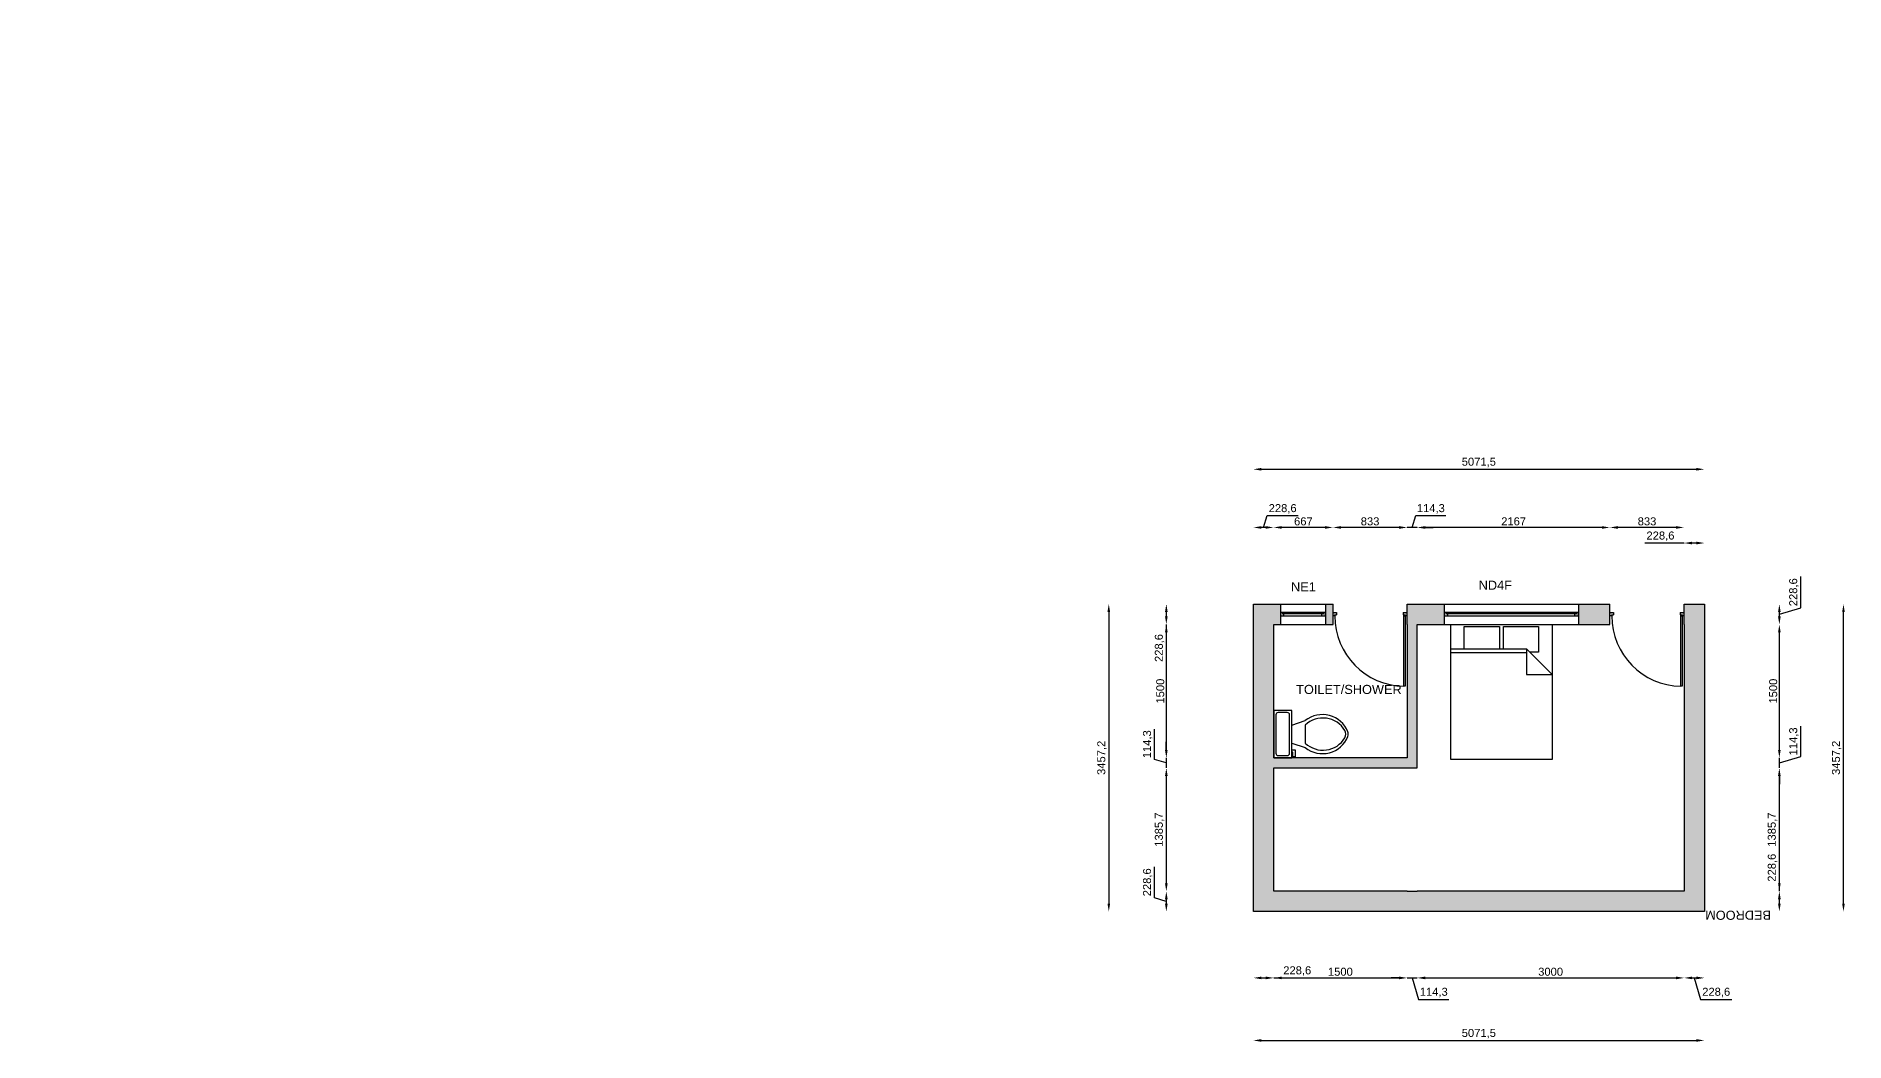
# Model space of a CAD drawing. Header units: millimetres. Extents: x 5556507 to 5811433, y 7824531 to 7923252.
# Drawn here: x 5629989 to 5650326, y 7824531 to 7835836 of the extents above; entities that cross this region are included whole.
import ezdxf

# ---------------------------------------------------------------- set-up
doc = ezdxf.new("R2010")
doc.units = ezdxf.units.MM
for name, color, linetype in [('blocks', 31, 'Continuous'), ('dimensions', 251, 'Continuous'), ('doors', 142, 'Continuous'), ('text', 8, 'Continuous'), ('wall', 7, 'Continuous'), ('wall hatch', 252, 'Continuous'), ('windows', 22, 'Continuous')]:
    doc.layers.add(name, color=color, linetype=linetype)
doc.styles.get("Standard").update_dxf_attribs({"font": 'arial.ttf'})
doc.dimstyles.new('ISO-25', dxfattribs={"dimscale": 31, "dimtxt": 2.5, "dimasz": 2.5, "dimexe": 1.25, "dimexo": 0.625, "dimtad": 1, "dimtxsty": 'Standard', "dimcen": 2.5, "dimse1": 1, "dimse2": 1, "dimadec": 0, "dimazin": 0, "dimtfac": 1, "dimtmove": 0, "dimatfit": 3, "dimfxl": 1, "dimarcsym": 0})

# ---------------------------------------------------------------- blocks, each defined once
blk = doc.blocks.new('D')
at = {"layer": 'doors'}
h = blk.add_hatch(color=256, dxfattribs=at)
h.dxf.hatch_style = 1
h.paths.add_polyline_path([(0, 19), (-20, 19), (-20, 7), (-40, 7), (-40, -19), (0, -19)])
h.paths.add_polyline_path([(-830, -19), (-790, -19), (-790, 7), (-810, 7), (-810, 19), (-830, 19)])
for p, q in [((-790, -19), (-790, 7)), ((-40, -19), (-40, 7))]:
    blk.add_line(p, q, dxfattribs=at)
blk.add_lwpolyline([(-810, 19), (-810, 809), (-798, 809), (-798, 19)], close=True, dxfattribs=at)
for points in [[(-790, -19), (-830, -19), (-830, 19), (-810, 19)], [(-790, 7), (-810, 7), (-810, 19)], [(-20, 19), (0, 19), (0, -19), (-40, -19)], [(-20, 19), (-20, 7), (-40, 7)]]:
    blk.add_lwpolyline(points, dxfattribs=at)
blk.add_arc((-810, 19), 790, 0, 89.1298, dxfattribs=at)
blk = doc.blocks.new('W4')
at = {"layer": 'windows'}
h = blk.add_hatch(color=256, dxfattribs=at)
h.dxf.hatch_style = 1
h.paths.add_polyline_path([(-20, 19), (0, 19), (0, -19), (-40, -19), (-40, 6.4), (-20, 6.4)])
h.paths.add_polyline_path([(-508, 19), (-488, 19), (-488, 6.4), (-468, 6.4), (-468, -19), (-508, -19)])
for p, q in [((-508, 114.3), (-508, -114.3)), ((-468, -19), (-468, 6.4)), ((-40, -19), (-40, 6.4)), ((0, 114.3), (0, -114.3))]:
    blk.add_line(p, q, dxfattribs=at)
for points in [[(0, 19), (-508, 19), (-508, -19), (0, -19)], [(-20, 19), (-488, 19), (-488, 6.4), (-20, 6.4)]]:
    blk.add_lwpolyline(points, close=True, dxfattribs=at)
blk = doc.blocks.new('W1')
at = {"layer": 'windows'}
h = blk.add_hatch(color=256, dxfattribs=at)
h.dxf.hatch_style = 1
h.paths.add_polyline_path([(-1471, -19), (-1471, 6.4), (-1491, 6.4), (-1491, 19), (-1511, 19), (-1511, -19)])
h.paths.add_polyline_path([(-20, 6.4), (-40, 6.4), (-40, -19), (0, -19), (0, 19), (-20, 19)])
for p, q in [((-1511, 114.3), (-1511, -114.3)), ((-1471, -19), (-1471, 6.4)), ((-755.5, 19), (-755.5, 6.4)), ((-40, -19), (-40, 6.4)), ((0, 114.3), (0, -114.3))]:
    blk.add_line(p, q, dxfattribs=at)
for points in [[(0, 19), (-1511, 19), (-1511, -19), (0, -19)], [(-20, 19), (-1491, 19), (-1491, 6.4), (-20, 6.4)]]:
    blk.add_lwpolyline(points, close=True, dxfattribs=at)
blk = doc.blocks.new('*D6')
at = {"layer": 'Defpoints', "color": 0, "transparency": 16777216}
for p in [(5643904, 7826223), (5643676, 7825995), (5643904, 7825249)]:
    blk.add_point(p, dxfattribs=at)
at = {"layer": 'dimensions', "color": 0, "lineweight": -2, "transparency": 16777216}
for p, q in [((5643766, 7825249), (5643814, 7825249)), ((5643904, 7825249), (5644344, 7825249))]:
    blk.add_line(p, q, dxfattribs=at)
at = {"layer": 'dimensions', "color": 0, "transparency": 16777216}
for points in [[(5643766, 7825264), (5643766, 7825234), (5643676, 7825249)], [(5643814, 7825264), (5643814, 7825234), (5643904, 7825249)]]:
    blk.add_solid(points, dxfattribs=at)
at = {"layer": 'dimensions', "color": 0, "transparency": 16777216, "insert": (5644169, 7825326), "char_height": 90, "attachment_point": 5}
blk.add_mtext('228,6', dxfattribs=at)
blk = doc.blocks.new('*D7')
at = {"layer": 'Defpoints', "color": 0, "transparency": 16777216}
for p in [(5645404, 7827723), (5643904, 7826223), (5645404, 7825249)]:
    blk.add_point(p, dxfattribs=at)
at = {"layer": 'dimensions', "color": 0, "lineweight": -2, "transparency": 16777216}
blk.add_line((5643994, 7825249), (5645314, 7825249), dxfattribs=at)
at = {"layer": 'dimensions', "color": 0, "transparency": 16777216}
for points in [[(5643994, 7825264), (5643994, 7825234), (5643904, 7825249)], [(5645314, 7825264), (5645314, 7825234), (5645404, 7825249)]]:
    blk.add_solid(points, dxfattribs=at)
at = {"layer": 'dimensions', "color": 0, "transparency": 16777216, "insert": (5644654, 7825318), "char_height": 90, "attachment_point": 5}
blk.add_mtext('1500', dxfattribs=at)
blk = doc.blocks.new('*D8')
at = {"layer": 'Defpoints', "color": 0, "transparency": 16777216}
for p in [(5645404, 7827723), (5645518, 7827609), (5645518, 7825249)]:
    blk.add_point(p, dxfattribs=at)
at = {"layer": 'dimensions', "color": 0, "lineweight": -2, "transparency": 16777216}
for p, q in [((5645314, 7825249), (5645224, 7825249)), ((5645404, 7825249), (5645518, 7825249)), ((5645404, 7825249), (5645518, 7825249)), ((5645461, 7825249), (5645534, 7825008)), ((5645608, 7825249), (5645698, 7825249)), ((5645534, 7825008), (5645874, 7825008))]:
    blk.add_line(p, q, dxfattribs=at)
at = {"layer": 'dimensions', "color": 0, "transparency": 16777216}
for points in [[(5645314, 7825264), (5645314, 7825234), (5645404, 7825249)], [(5645608, 7825264), (5645608, 7825234), (5645518, 7825249)]]:
    blk.add_solid(points, dxfattribs=at)
at = {"layer": 'dimensions', "color": 0, "transparency": 16777216, "insert": (5645704, 7825085), "char_height": 90, "attachment_point": 5}
blk.add_mtext('114,3', dxfattribs=at)
blk = doc.blocks.new('*D9')
at = {"layer": 'Defpoints', "color": 0, "transparency": 16777216}
for p in [(5645518, 7827609), (5648518, 7826223), (5648518, 7825249)]:
    blk.add_point(p, dxfattribs=at)
at = {"layer": 'dimensions', "color": 0, "lineweight": -2, "transparency": 16777216}
blk.add_line((5645608, 7825249), (5648428, 7825249), dxfattribs=at)
at = {"layer": 'dimensions', "color": 0, "transparency": 16777216}
for points in [[(5645608, 7825264), (5645608, 7825234), (5645518, 7825249)], [(5648428, 7825264), (5648428, 7825234), (5648518, 7825249)]]:
    blk.add_solid(points, dxfattribs=at)
at = {"layer": 'dimensions', "color": 0, "transparency": 16777216, "insert": (5647018, 7825318), "char_height": 90, "attachment_point": 5}
blk.add_mtext('3000', dxfattribs=at)
blk = doc.blocks.new('*D10')
at = {"layer": 'Defpoints', "color": 0, "transparency": 16777216}
for p in [(5648518, 7826223), (5648747, 7825995), (5648747, 7825249)]:
    blk.add_point(p, dxfattribs=at)
at = {"layer": 'dimensions', "color": 0, "lineweight": -2, "transparency": 16777216}
for p, q in [((5648608, 7825249), (5648657, 7825249)), ((5648633, 7825249), (5648705, 7825008)), ((5648705, 7825008), (5649055, 7825008))]:
    blk.add_line(p, q, dxfattribs=at)
at = {"layer": 'dimensions', "color": 0, "transparency": 16777216}
for points in [[(5648608, 7825264), (5648608, 7825234), (5648518, 7825249)], [(5648657, 7825264), (5648657, 7825234), (5648747, 7825249)]]:
    blk.add_solid(points, dxfattribs=at)
at = {"layer": 'dimensions', "color": 0, "transparency": 16777216, "insert": (5648880, 7825085), "char_height": 90, "attachment_point": 5}
blk.add_mtext('228,6', dxfattribs=at)
blk = doc.blocks.new('*D11')
at = {"layer": 'Defpoints', "color": 0, "transparency": 16777216}
for p in [(5648518, 7826223), (5649590, 7826223), (5648747, 7825995)]:
    blk.add_point(p, dxfattribs=at)
at = {"layer": 'dimensions', "color": 0, "lineweight": -2, "transparency": 16777216}
for p, q in [((5649590, 7826223), (5649590, 7826663)), ((5649590, 7826085), (5649590, 7826133))]:
    blk.add_line(p, q, dxfattribs=at)
at = {"layer": 'dimensions', "color": 0, "transparency": 16777216}
for points in [[(5649575, 7826133), (5649605, 7826133), (5649590, 7826223)], [(5649575, 7826085), (5649605, 7826085), (5649590, 7825995)]]:
    blk.add_solid(points, dxfattribs=at)
at = {"layer": 'dimensions', "color": 0, "transparency": 16777216, "insert": (5649513, 7826488), "char_height": 90, "attachment_point": 5, "rotation": 90}
blk.add_mtext('228,6', dxfattribs=at)
blk = doc.blocks.new('*D12')
at = {"layer": 'Defpoints', "color": 0, "transparency": 16777216}
for p in [(5645518, 7827609), (5649590, 7827609), (5648518, 7826223)]:
    blk.add_point(p, dxfattribs=at)
at = {"layer": 'dimensions', "color": 0, "lineweight": -2, "transparency": 16777216}
blk.add_line((5649590, 7826313), (5649590, 7827519), dxfattribs=at)
at = {"layer": 'dimensions', "color": 0, "transparency": 16777216}
for points in [[(5649575, 7827519), (5649605, 7827519), (5649590, 7827609)], [(5649575, 7826313), (5649605, 7826313), (5649590, 7826223)]]:
    blk.add_solid(points, dxfattribs=at)
at = {"layer": 'dimensions', "color": 0, "transparency": 16777216, "insert": (5649513, 7826916), "char_height": 90, "attachment_point": 5, "rotation": 90}
blk.add_mtext('1385,7', dxfattribs=at)
blk = doc.blocks.new('*D13')
at = {"layer": 'Defpoints', "color": 0, "transparency": 16777216}
for p in [(5645404, 7827723), (5645518, 7827609), (5649590, 7827723)]:
    blk.add_point(p, dxfattribs=at)
at = {"layer": 'dimensions', "color": 0, "lineweight": -2, "transparency": 16777216}
for p, q in [((5649831, 7827738), (5649831, 7828079)), ((5649590, 7827813), (5649590, 7827903)), ((5649590, 7827666), (5649831, 7827738)), ((5649590, 7827609), (5649590, 7827723)), ((5649590, 7827609), (5649590, 7827723)), ((5649590, 7827519), (5649590, 7827429))]:
    blk.add_line(p, q, dxfattribs=at)
at = {"layer": 'dimensions', "color": 0, "transparency": 16777216}
for points in [[(5649575, 7827813), (5649605, 7827813), (5649590, 7827723)], [(5649575, 7827519), (5649605, 7827519), (5649590, 7827609)]]:
    blk.add_solid(points, dxfattribs=at)
at = {"layer": 'dimensions', "color": 0, "transparency": 16777216, "insert": (5649754, 7827908), "char_height": 90, "attachment_point": 5, "rotation": 90}
blk.add_mtext('114,3', dxfattribs=at)
blk = doc.blocks.new('*D14')
at = {"layer": 'Defpoints', "color": 0, "transparency": 16777216}
for p in [(5647685, 7829223), (5649590, 7829223), (5645404, 7827723)]:
    blk.add_point(p, dxfattribs=at)
at = {"layer": 'dimensions', "color": 0, "lineweight": -2, "transparency": 16777216}
blk.add_line((5649590, 7827813), (5649590, 7829133), dxfattribs=at)
at = {"layer": 'dimensions', "color": 0, "transparency": 16777216}
for points in [[(5649575, 7829133), (5649605, 7829133), (5649590, 7829223)], [(5649575, 7827813), (5649605, 7827813), (5649590, 7827723)]]:
    blk.add_solid(points, dxfattribs=at)
at = {"layer": 'dimensions', "color": 0, "transparency": 16777216, "insert": (5649521, 7828473), "char_height": 90, "attachment_point": 5, "rotation": 90}
blk.add_mtext('1500', dxfattribs=at)
blk = doc.blocks.new('*D15')
at = {"layer": 'Defpoints', "color": 0, "transparency": 16777216}
for p in [(5647685, 7829452), (5649590, 7829452), (5647685, 7829223)]:
    blk.add_point(p, dxfattribs=at)
at = {"layer": 'dimensions', "color": 0, "lineweight": -2, "transparency": 16777216}
for p, q in [((5649831, 7829410), (5649831, 7829760)), ((5649590, 7829338), (5649831, 7829410)), ((5649590, 7829313), (5649590, 7829362))]:
    blk.add_line(p, q, dxfattribs=at)
at = {"layer": 'dimensions', "color": 0, "transparency": 16777216}
for points in [[(5649575, 7829362), (5649605, 7829362), (5649590, 7829452)], [(5649575, 7829313), (5649605, 7829313), (5649590, 7829223)]]:
    blk.add_solid(points, dxfattribs=at)
at = {"layer": 'dimensions', "color": 0, "transparency": 16777216, "insert": (5649754, 7829585), "char_height": 90, "attachment_point": 5, "rotation": 90}
blk.add_mtext('228,6', dxfattribs=at)
blk = doc.blocks.new('*D16')
at = {"layer": 'Defpoints', "color": 0, "transparency": 16777216}
for p in [(5648518, 7830138), (5648518, 7829277), (5648747, 7829277)]:
    blk.add_point(p, dxfattribs=at)
at = {"layer": 'dimensions', "color": 0, "lineweight": -2, "transparency": 16777216}
for p, q in [((5648518, 7830138), (5648078, 7830138)), ((5648657, 7830138), (5648608, 7830138))]:
    blk.add_line(p, q, dxfattribs=at)
at = {"layer": 'dimensions', "color": 0, "transparency": 16777216}
for points in [[(5648608, 7830153), (5648608, 7830123), (5648518, 7830138)], [(5648657, 7830153), (5648657, 7830123), (5648747, 7830138)]]:
    blk.add_solid(points, dxfattribs=at)
at = {"layer": 'dimensions', "color": 0, "transparency": 16777216, "insert": (5648253, 7830214), "char_height": 90, "attachment_point": 5}
blk.add_mtext('228,6', dxfattribs=at)
blk = doc.blocks.new('*D17')
at = {"layer": 'Defpoints', "color": 0, "transparency": 16777216}
for p in [(5647685, 7830313), (5647685, 7829452), (5648518, 7829452)]:
    blk.add_point(p, dxfattribs=at)
at = {"layer": 'dimensions', "color": 0, "lineweight": -2, "transparency": 16777216}
blk.add_line((5648428, 7830313), (5647775, 7830313), dxfattribs=at)
at = {"layer": 'dimensions', "color": 0, "transparency": 16777216}
for points in [[(5647775, 7830328), (5647775, 7830298), (5647685, 7830313)], [(5648428, 7830328), (5648428, 7830298), (5648518, 7830313)]]:
    blk.add_solid(points, dxfattribs=at)
at = {"layer": 'dimensions', "color": 0, "transparency": 16777216, "insert": (5648102, 7830381), "char_height": 90, "attachment_point": 5}
blk.add_mtext('833', dxfattribs=at)
blk = doc.blocks.new('*D18')
at = {"layer": 'Defpoints', "color": 0, "transparency": 16777216}
for p in [(5645518, 7830313), (5647685, 7829452), (5645518, 7829223)]:
    blk.add_point(p, dxfattribs=at)
at = {"layer": 'dimensions', "color": 0, "lineweight": -2, "transparency": 16777216}
blk.add_line((5647595, 7830313), (5645608, 7830313), dxfattribs=at)
at = {"layer": 'dimensions', "color": 0, "transparency": 16777216}
for points in [[(5645608, 7830328), (5645608, 7830298), (5645518, 7830313)], [(5647595, 7830328), (5647595, 7830298), (5647685, 7830313)]]:
    blk.add_solid(points, dxfattribs=at)
at = {"layer": 'dimensions', "color": 0, "transparency": 16777216, "insert": (5646602, 7830381), "char_height": 90, "attachment_point": 5}
blk.add_mtext('2167', dxfattribs=at)
blk = doc.blocks.new('*D19')
at = {"layer": 'Defpoints', "color": 0, "transparency": 16777216}
for p in [(5645404, 7830313), (5645404, 7829452), (5645518, 7829223)]:
    blk.add_point(p, dxfattribs=at)
at = {"layer": 'dimensions', "color": 0, "lineweight": -2, "transparency": 16777216}
for p, q in [((5645461, 7830313), (5645501, 7830446)), ((5645501, 7830446), (5645841, 7830446)), ((5645314, 7830313), (5645224, 7830313)), ((5645518, 7830313), (5645404, 7830313)), ((5645518, 7830313), (5645404, 7830313)), ((5645608, 7830313), (5645698, 7830313))]:
    blk.add_line(p, q, dxfattribs=at)
at = {"layer": 'dimensions', "color": 0, "transparency": 16777216}
for points in [[(5645314, 7830328), (5645314, 7830298), (5645404, 7830313)], [(5645608, 7830328), (5645608, 7830298), (5645518, 7830313)]]:
    blk.add_solid(points, dxfattribs=at)
at = {"layer": 'dimensions', "color": 0, "transparency": 16777216, "insert": (5645671, 7830522), "char_height": 90, "attachment_point": 5}
blk.add_mtext('114,3', dxfattribs=at)
blk = doc.blocks.new('*D20')
at = {"layer": 'Defpoints', "color": 0, "transparency": 16777216}
for p in [(5644571, 7830313), (5644571, 7829452), (5645404, 7829452)]:
    blk.add_point(p, dxfattribs=at)
at = {"layer": 'dimensions', "color": 0, "lineweight": -2, "transparency": 16777216}
blk.add_line((5645314, 7830313), (5644661, 7830313), dxfattribs=at)
at = {"layer": 'dimensions', "color": 0, "transparency": 16777216}
for points in [[(5644661, 7830328), (5644661, 7830298), (5644571, 7830313)], [(5645314, 7830328), (5645314, 7830298), (5645404, 7830313)]]:
    blk.add_solid(points, dxfattribs=at)
at = {"layer": 'dimensions', "color": 0, "transparency": 16777216, "insert": (5644988, 7830381), "char_height": 90, "attachment_point": 5}
blk.add_mtext('833', dxfattribs=at)
blk = doc.blocks.new('*D21')
at = {"layer": 'Defpoints', "color": 0, "transparency": 16777216}
for p in [(5643904, 7830313), (5644571, 7829452), (5643904, 7829223)]:
    blk.add_point(p, dxfattribs=at)
at = {"layer": 'dimensions', "color": 0, "lineweight": -2, "transparency": 16777216}
blk.add_line((5644481, 7830313), (5643994, 7830313), dxfattribs=at)
at = {"layer": 'dimensions', "color": 0, "transparency": 16777216}
for points in [[(5643994, 7830328), (5643994, 7830298), (5643904, 7830313)], [(5644481, 7830328), (5644481, 7830298), (5644571, 7830313)]]:
    blk.add_solid(points, dxfattribs=at)
at = {"layer": 'dimensions', "color": 0, "transparency": 16777216, "insert": (5644238, 7830381), "char_height": 90, "attachment_point": 5}
blk.add_mtext('667', dxfattribs=at)
blk = doc.blocks.new('*D22')
at = {"layer": 'Defpoints', "color": 0, "transparency": 16777216}
for p in [(5643676, 7830313), (5643676, 7829452), (5643904, 7829223)]:
    blk.add_point(p, dxfattribs=at)
at = {"layer": 'dimensions', "color": 0, "lineweight": -2, "transparency": 16777216}
for p, q in [((5643790, 7830313), (5643830, 7830446)), ((5643830, 7830446), (5644180, 7830446)), ((5643814, 7830313), (5643766, 7830313))]:
    blk.add_line(p, q, dxfattribs=at)
at = {"layer": 'dimensions', "color": 0, "transparency": 16777216}
for points in [[(5643766, 7830328), (5643766, 7830298), (5643676, 7830313)], [(5643814, 7830328), (5643814, 7830298), (5643904, 7830313)]]:
    blk.add_solid(points, dxfattribs=at)
at = {"layer": 'dimensions', "color": 0, "transparency": 16777216, "insert": (5644005, 7830522), "char_height": 90, "attachment_point": 5}
blk.add_mtext('228,6', dxfattribs=at)
blk = doc.blocks.new('*D23')
at = {"layer": 'Defpoints', "color": 0, "transparency": 16777216}
for p in [(5643676, 7829452), (5642697, 7829223), (5643904, 7829223)]:
    blk.add_point(p, dxfattribs=at)
at = {"layer": 'dimensions', "color": 0, "lineweight": -2, "transparency": 16777216}
for p, q in [((5642697, 7829362), (5642697, 7829313)), ((5642697, 7829223), (5642697, 7828783))]:
    blk.add_line(p, q, dxfattribs=at)
at = {"layer": 'dimensions', "color": 0, "transparency": 16777216}
for points in [[(5642682, 7829362), (5642712, 7829362), (5642697, 7829452)], [(5642682, 7829313), (5642712, 7829313), (5642697, 7829223)]]:
    blk.add_solid(points, dxfattribs=at)
at = {"layer": 'dimensions', "color": 0, "transparency": 16777216, "insert": (5642621, 7828958), "char_height": 90, "attachment_point": 5, "rotation": 90}
blk.add_mtext('228,6', dxfattribs=at)
blk = doc.blocks.new('*D24')
at = {"layer": 'Defpoints', "color": 0, "transparency": 16777216}
for p in [(5643904, 7829223), (5642697, 7827723), (5643904, 7827723)]:
    blk.add_point(p, dxfattribs=at)
at = {"layer": 'dimensions', "color": 0, "lineweight": -2, "transparency": 16777216}
blk.add_line((5642697, 7829133), (5642697, 7827813), dxfattribs=at)
at = {"layer": 'dimensions', "color": 0, "transparency": 16777216}
for points in [[(5642682, 7829133), (5642712, 7829133), (5642697, 7829223)], [(5642682, 7827813), (5642712, 7827813), (5642697, 7827723)]]:
    blk.add_solid(points, dxfattribs=at)
at = {"layer": 'dimensions', "color": 0, "transparency": 16777216, "insert": (5642629, 7828473), "char_height": 90, "attachment_point": 5, "rotation": 90}
blk.add_mtext('1500', dxfattribs=at)
blk = doc.blocks.new('*D25')
at = {"layer": 'Defpoints', "color": 0, "transparency": 16777216}
for p in [(5642697, 7827609), (5643904, 7827723), (5643904, 7827609)]:
    blk.add_point(p, dxfattribs=at)
at = {"layer": 'dimensions', "color": 0, "lineweight": -2, "transparency": 16777216}
for p, q in [((5642564, 7827706), (5642564, 7828046)), ((5642697, 7827813), (5642697, 7827903)), ((5642697, 7827666), (5642564, 7827706)), ((5642697, 7827723), (5642697, 7827609)), ((5642697, 7827723), (5642697, 7827609)), ((5642697, 7827519), (5642697, 7827429))]:
    blk.add_line(p, q, dxfattribs=at)
at = {"layer": 'dimensions', "color": 0, "transparency": 16777216}
for points in [[(5642682, 7827813), (5642712, 7827813), (5642697, 7827723)], [(5642682, 7827519), (5642712, 7827519), (5642697, 7827609)]]:
    blk.add_solid(points, dxfattribs=at)
at = {"layer": 'dimensions', "color": 0, "transparency": 16777216, "insert": (5642488, 7827876), "char_height": 90, "attachment_point": 5, "rotation": 90}
blk.add_mtext('114,3', dxfattribs=at)
blk = doc.blocks.new('*D26')
at = {"layer": 'Defpoints', "color": 0, "transparency": 16777216}
for p in [(5643904, 7827609), (5642697, 7826223), (5643904, 7826223)]:
    blk.add_point(p, dxfattribs=at)
at = {"layer": 'dimensions', "color": 0, "lineweight": -2, "transparency": 16777216}
blk.add_line((5642697, 7827519), (5642697, 7826313), dxfattribs=at)
at = {"layer": 'dimensions', "color": 0, "transparency": 16777216}
for points in [[(5642682, 7827519), (5642712, 7827519), (5642697, 7827609)], [(5642682, 7826313), (5642712, 7826313), (5642697, 7826223)]]:
    blk.add_solid(points, dxfattribs=at)
at = {"layer": 'dimensions', "color": 0, "transparency": 16777216, "insert": (5642621, 7826916), "char_height": 90, "attachment_point": 5, "rotation": 90}
blk.add_mtext('1385,7', dxfattribs=at)
blk = doc.blocks.new('*D27')
at = {"layer": 'Defpoints', "color": 0, "transparency": 16777216}
for p in [(5643904, 7826223), (5642697, 7825995), (5643676, 7825995)]:
    blk.add_point(p, dxfattribs=at)
at = {"layer": 'dimensions', "color": 0, "lineweight": -2, "transparency": 16777216}
for p, q in [((5642564, 7826149), (5642564, 7826499)), ((5642697, 7826109), (5642564, 7826149)), ((5642697, 7826133), (5642697, 7826085))]:
    blk.add_line(p, q, dxfattribs=at)
at = {"layer": 'dimensions', "color": 0, "transparency": 16777216}
for points in [[(5642682, 7826133), (5642712, 7826133), (5642697, 7826223)], [(5642682, 7826085), (5642712, 7826085), (5642697, 7825995)]]:
    blk.add_solid(points, dxfattribs=at)
at = {"layer": 'dimensions', "color": 0, "transparency": 16777216, "insert": (5642488, 7826324), "char_height": 90, "attachment_point": 5, "rotation": 90}
blk.add_mtext('228,6', dxfattribs=at)
blk = doc.blocks.new('*D28')
at = {"layer": 'Defpoints', "color": 0, "transparency": 16777216}
for p in [(5643676, 7825995), (5648747, 7825995), (5648747, 7824546)]:
    blk.add_point(p, dxfattribs=at)
at = {"layer": 'dimensions', "color": 0, "lineweight": -2, "transparency": 16777216}
blk.add_line((5643766, 7824546), (5648657, 7824546), dxfattribs=at)
at = {"layer": 'dimensions', "color": 0, "transparency": 16777216}
for points in [[(5643766, 7824561), (5643766, 7824531), (5643676, 7824546)], [(5648657, 7824561), (5648657, 7824531), (5648747, 7824546)]]:
    blk.add_solid(points, dxfattribs=at)
at = {"layer": 'dimensions', "color": 0, "transparency": 16777216, "insert": (5646211, 7824622), "char_height": 90, "attachment_point": 5}
blk.add_mtext('5071,5', dxfattribs=at)
blk = doc.blocks.new('*D29')
at = {"layer": 'Defpoints', "color": 0, "transparency": 16777216}
for p in [(5648747, 7829452), (5650311, 7829452), (5648747, 7825995)]:
    blk.add_point(p, dxfattribs=at)
at = {"layer": 'dimensions', "color": 0, "lineweight": -2, "transparency": 16777216}
blk.add_line((5650311, 7826085), (5650311, 7829362), dxfattribs=at)
at = {"layer": 'dimensions', "color": 0, "transparency": 16777216}
for points in [[(5650296, 7829362), (5650326, 7829362), (5650311, 7829452)], [(5650296, 7826085), (5650326, 7826085), (5650311, 7825995)]]:
    blk.add_solid(points, dxfattribs=at)
at = {"layer": 'dimensions', "color": 0, "transparency": 16777216, "insert": (5650235, 7827723), "char_height": 90, "attachment_point": 5, "rotation": 90}
blk.add_mtext('3457,2', dxfattribs=at)
blk = doc.blocks.new('*D30')
at = {"layer": 'Defpoints', "color": 0, "transparency": 16777216}
for p in [(5648747, 7830967), (5643676, 7829452), (5648747, 7829452)]:
    blk.add_point(p, dxfattribs=at)
at = {"layer": 'dimensions', "color": 0, "lineweight": -2, "transparency": 16777216}
blk.add_line((5643766, 7830967), (5648657, 7830967), dxfattribs=at)
at = {"layer": 'dimensions', "color": 0, "transparency": 16777216}
for points in [[(5643766, 7830982), (5643766, 7830952), (5643676, 7830967)], [(5648657, 7830982), (5648657, 7830952), (5648747, 7830967)]]:
    blk.add_solid(points, dxfattribs=at)
at = {"layer": 'dimensions', "color": 0, "transparency": 16777216, "insert": (5646211, 7831044), "char_height": 90, "attachment_point": 5}
blk.add_mtext('5071,5', dxfattribs=at)
blk = doc.blocks.new('*D31')
at = {"layer": 'Defpoints', "color": 0, "transparency": 16777216}
for p in [(5643676, 7829452), (5642050, 7825995), (5643676, 7825995)]:
    blk.add_point(p, dxfattribs=at)
at = {"layer": 'dimensions', "color": 0, "lineweight": -2, "transparency": 16777216}
blk.add_line((5642050, 7829362), (5642050, 7826085), dxfattribs=at)
at = {"layer": 'dimensions', "color": 0, "transparency": 16777216}
for points in [[(5642035, 7829362), (5642065, 7829362), (5642050, 7829452)], [(5642035, 7826085), (5642065, 7826085), (5642050, 7825995)]]:
    blk.add_solid(points, dxfattribs=at)
at = {"layer": 'dimensions', "color": 0, "transparency": 16777216, "insert": (5641974, 7827723), "char_height": 90, "attachment_point": 5, "rotation": 90}
blk.add_mtext('3457,2', dxfattribs=at)
blk = doc.blocks.new('Toilet - top')
for p, q in [((-8, -8.5), (-8, -8)), ((-7, -8), (-7, -9.5)), ((-4, -8), (-6, -14)), ((4, -8), (6, -14)), ((9.5, -6), (9.5, -2)), ((-10, -8.5), (-8, -8.5)), ((-10, -9.5), (-10, -8.5)), ((-7, -9.5), (-10, -9.5)), ((4, -14), (-4, -14))]:
    blk.add_line(p, q)
blk.add_lwpolyline([(10.5, -8), (10.5, 0), (-10.5, 0), (-10.5, -8)], close=True)
for points in [[(-9.5, -2), (-9.5, -6)], [(8.5, -1), (-8.5, -1)], [(-8.5, -7), (8.5, -7)]]:
    blk.add_lwpolyline(points)
for centre, radius, start, end in [((-8.62, -1.88), 0.884, 81.8699, 188.1301), ((-8.62, -6.12), 0.884, 171.8699, 278.1301), ((8.62, -1.88), 0.884, 351.8699, 98.1301), ((8.62, -6.12), 0.884, 261.8699, 8.1301), ((3.52, -21.58), 12.17, 141.46911, 247.97143), ((4.2, -21.82), 11.33, 136.36773, 238.94682), ((-3.52, -21.58), 12.17, 292.02843, 38.53071), ((-4.2, -21.82), 11.33, 301.05301, 43.63209), ((0, -27.88), 4, 245.73182, 294.26817), ((0, -29), 4, 254.86053, 285.13947)]:
    blk.add_arc(centre, radius, start, end)
blk = doc.blocks.new('Bed - Queen')
at = {"linetype": 'Continuous'}
for p, q in [((0, -80.00003), (0, 0)), ((0, 0), (59.99999, 0)), ((59.99999, 0), (59.99999, -80.00003)), ((7.99999, -1.2), (28.79998, -1.2)), ((7.99999, -14.4), (7.99999, -1.2)), ((28.79998, -1.2), (28.79998, -14.4)), ((31.19999, -1.2), (51.99999, -1.2)), ((31.19999, -14.4), (31.19999, -1.2)), ((51.99999, -1.2), (51.99999, -16.4)), ((0, -14.4), (44.8, -14.4)), ((44.8, -16.8), (0, -16.8)), ((59.99999, -29.6), (44.8, -14.4)), ((44.8, -14.4), (44.8, -29.6)), ((51.99999, -16.4), (46.79936, -16.4)), ((44.8, -29.6), (59.99999, -29.6)), ((59.99999, -80.00003), (0, -80.00003))]:
    blk.add_line(p, q, dxfattribs=at)

msp = doc.modelspace()

# ---------------------------------------------------------------- hatches: boundary and pattern name
at = {"layer": 'wall hatch'}
h = msp.add_hatch(dxfattribs=at)
h.set_pattern_fill('ANGLE', color=256)
h.set_pattern_definition([(0, (0, 0), (0, 6.985), [5.08, -1.905]), (90, (0, 0), (-6.985, 4e-16), [5.08, -1.905])])
h.paths.add_polyline_path([(5630217.771, 7848587.586), (5633317.771, 7848587.586), (5633317.771, 7845587.586), (5633317.771, 7845473.286), (5633432.071, 7845473.286), (5633432.071, 7845587.586), (5633432.071, 7848587.586), (5636532.071, 7848587.586), (5636532.071, 7847843.086), (5636760.671, 7847843.086), (5636760.671, 7848816.186), (5629989.171, 7848816.186), (5629989.171, 7847843.086), (5630217.771, 7847843.086)])
h.paths.add_polyline_path([(5632487.771, 7845587.586), (5630217.771, 7845587.586), (5630217.771, 7846332.086), (5629989.171, 7846332.086), (5629989.171, 7844223.286), (5630217.771, 7844223.286), (5630217.771, 7845473.286), (5632487.771, 7845473.286)])
h.paths.add_polyline_path([(5636760.671, 7846332.086), (5636532.071, 7846332.086), (5636532.071, 7845587.586), (5634262.071, 7845587.586), (5634262.071, 7845473.286), (5636532.071, 7845473.286), (5636532.071, 7844773.286), (5636760.671, 7844773.286)])
h.paths.add_polyline_path([(5636760.671, 7842773.286), (5636532.071, 7842773.286), (5636532.071, 7841803.286), (5636760.671, 7841803.286)])
h.paths.add_polyline_path([(5630217.771, 7842223.286), (5629989.171, 7842223.286), (5629989.171, 7840164.486), (5630217.771, 7840164.486), (5630217.771, 7840858.986), (5633287.771, 7840858.986), (5633287.771, 7840973.286), (5630217.771, 7840973.286)])
h.paths.add_polyline_path([(5636760.671, 7840973.286), (5636532.071, 7840973.286), (5635062.071, 7840973.286), (5635062.071, 7840858.986), (5636532.071, 7840858.986), (5636532.071, 7840058.986), (5636760.671, 7840058.986)], flags=17)
h.paths.add_polyline_path([(5634232.071, 7840858.986), (5634232.071, 7840973.286), (5634117.771, 7840973.286), (5634117.771, 7840858.986), (5634117.771, 7839044.686), (5634232.071, 7839044.686), (5635217.771, 7839044.686), (5635217.771, 7837958.986), (5635017.771, 7837958.986), (5635017.771, 7837730.386), (5636760.671, 7837730.386), (5636760.671, 7839036.986), (5636532.071, 7839036.986), (5636532.071, 7837958.986), (5635332.071, 7837958.986), (5635332.071, 7839044.686), (5635332.071, 7839158.986), (5634232.071, 7839158.986)])
h.paths.add_polyline_path([(5634509.771, 7837958.986), (5634232.071, 7837958.986), (5634117.771, 7837958.986), (5630217.771, 7837958.986), (5630217.771, 7838653.486), (5629989.171, 7838653.486), (5629989.171, 7837730.386), (5634509.771, 7837730.386)])
h.paths.add_polyline_path([(5648747.098, 7829451.829), (5648518.498, 7829451.829), (5648518.498, 7829223.229), (5648518.498, 7826223.229), (5645518.498, 7826223.229), (5645404.198, 7826223.229), (5643904.198, 7826223.229), (5643904.198, 7827608.929), (5645404.198, 7827608.929), (5645518.498, 7827608.929), (5645518.498, 7829223.229), (5645821.038, 7829223.229), (5645821.038, 7829451.829), (5645404.198, 7829451.829), (5645404.198, 7829223.229), (5645404.198, 7827723.229), (5643904.198, 7827723.229), (5643904.198, 7829223.229), (5643979.314, 7829223.229), (5643979.314, 7829451.829), (5643675.598, 7829451.829), (5643675.598, 7825994.629), (5648747.098, 7825994.629)])
h.paths.add_polyline_path([(5644571.198, 7829451.829), (5644487.314, 7829451.829), (5644487.314, 7829223.229), (5644571.198, 7829223.229)], flags=17)
h.paths.add_polyline_path([(5647685.498, 7829451.829), (5647332.038, 7829451.829), (5647332.038, 7829223.229), (5647685.498, 7829223.229)], flags=17)

# ---------------------------------------------------------------- linework, layer by layer
at = {"layer": 'wall'}
for p, q in [((5643675.598, 7829451.829), (5644571.198, 7829451.829)), ((5643675.598, 7829451.829), (5644571.198, 7829451.829)), ((5643675.598, 7825994.629), (5643675.598, 7829451.829)), ((5643675.598, 7827723.229), (5643675.598, 7829451.829)), ((5644571.198, 7829223.229), (5644571.198, 7829451.829)), ((5645404.198, 7829223.229), (5645404.198, 7829451.829)), ((5645404.198, 7829451.829), (5647685.498, 7829451.829)), ((5647685.498, 7829223.229), (5647685.498, 7829451.829)), ((5648518.498, 7829223.229), (5648518.498, 7829451.829)), ((5648518.498, 7829451.829), (5648747.098, 7829451.829)), ((5648747.098, 7829451.829), (5648747.098, 7825994.629)), ((5643904.198, 7829223.229), (5644571.198, 7829223.229)), ((5643904.198, 7827723.229), (5643904.198, 7829223.229)), ((5645404.198, 7829223.229), (5645404.198, 7827723.229)), ((5645518.498, 7829223.229), (5647685.498, 7829223.229)), ((5645518.498, 7827608.929), (5645518.498, 7829223.229)), ((5648518.498, 7829223.229), (5648518.498, 7826223.229)), ((5645404.198, 7827723.229), (5643904.198, 7827723.229)), ((5643904.198, 7827608.929), (5645404.198, 7827608.929)), ((5643904.198, 7826223.229), (5643904.198, 7827608.929)), ((5645404.198, 7827608.929), (5645518.498, 7827608.929)), ((5645404.198, 7826223.229), (5643904.198, 7826223.229)), ((5645404.198, 7826223.229), (5645518.498, 7826223.229)), ((5648518.498, 7826223.229), (5645518.498, 7826223.229)), ((5648747.098, 7825994.629), (5643675.598, 7825994.629)), ((5648747.098, 7825994.629), (5645518.498, 7825994.629))]:
    msp.add_line(p, q, dxfattribs=at)

# ---------------------------------------------------------------- block references
at = {"layer": 'blocks', "xscale": 18.99339229793068, "yscale": 18.99339229793068, "zscale": 18.99339229793068}
msp.add_blockref('Bed - Queen', (5645894.389, 7829223.229), dxfattribs=at)
at = {"layer": 'blocks', "xscale": 25.4, "yscale": 25.4, "zscale": 25.4, "rotation": 89.99999999999999}
msp.add_blockref('Toilet - top', (5643904.198, 7827989.929), dxfattribs=at)
at = {"layer": 'windows'}
for name, p in [('W4', (5644487.314, 7829337.529)), ('W1', (5647332.038, 7829337.529))]:
    msp.add_blockref(name, p, dxfattribs=at)
at = {"layer": 'windows', "rotation": 180}
for p in [(5644571.198, 7829337.529), (5647685.498, 7829337.529)]:
    msp.add_blockref('D', p, dxfattribs=at)

# ---------------------------------------------------------------- texts
at = {"layer": 'text'}
for s, height, p in [('NE1', 102.6085, (5644099.486, 7829593.876)), ('ND4F', 102.6085, (5646209.277, 7829612.533)), ('TOILET/SHOWER', 102.60847, (5644156.754, 7828440.758))]:
    msp.add_text(s, height=height, dxfattribs=at).set_placement(p)
msp.add_text('BEDROOM', height=102.6085, rotation=180, dxfattribs=at).set_placement((5649496.049, 7826004.838))

# ---------------------------------------------------------------- dimensions: what is measured, and where the dimension line sits
at = {"layer": 'dimensions'}
for base, p1, p2, override, picture, middle in [((5648747.098, 7830967.246), (5643675.598, 7829451.829), (5648747.098, 7829451.829), {"dimscale": 36}, '*D30', (5646211.348, 7831043.832)), ((5643675.598, 7830312.859), (5643904.198, 7829223.229), (5643675.598, 7829451.829), {"dimscale": 36, "dimtmove": 1}, '*D22', (5643852.249, 7830522.281)), ((5645404.198, 7830312.859), (5645518.498, 7829223.229), (5645404.198, 7829451.829), {"dimscale": 36, "dimtmove": 1}, '*D19', (5645523.699, 7830522.281)), ((5643904.198, 7830312.859), (5644571.198, 7829451.829), (5643904.198, 7829223.229), {"dimscale": 36, "dimtmove": 1}, '*D21', (5644237.698, 7830381.311)), ((5644571.198, 7830312.859), (5645404.198, 7829451.829), (5644571.198, 7829451.829), {"dimscale": 36, "dimtmove": 1}, '*D20', (5644987.698, 7830381.342)), ((5645518.498, 7830312.859), (5647685.498, 7829451.829), (5645518.498, 7829223.229), {"dimscale": 36, "dimtmove": 1}, '*D18', (5646601.998, 7830381.311)), ((5647685.498, 7830312.859), (5648518.498, 7829451.829), (5647685.498, 7829451.829), {"dimscale": 36, "dimtmove": 1}, '*D17', (5648101.998, 7830381.342)), ((5648518.498, 7830137.59), (5648747.098, 7829276.56), (5648518.498, 7829276.56), {"dimscale": 36}, '*D16', (5648253.41, 7830214.176)), ((5645404.198, 7825249.404), (5643904.198, 7826223.229), (5645404.198, 7827723.229), {"dimscale": 36, "dimtmove": 1}, '*D7', (5644654.198, 7825317.856)), ((5645518.498, 7825249.404), (5645404.198, 7827723.229), (5645518.498, 7827608.929), {"dimscale": 36, "dimtmove": 1}, '*D8', (5645556.151, 7825084.982)), ((5648518.498, 7825249.404), (5645518.498, 7827608.929), (5648518.498, 7826223.229), {"dimscale": 36, "dimtmove": 1}, '*D9', (5647018.498, 7825317.887)), ((5643904.198, 7825249.404), (5643675.598, 7825994.629), (5643904.198, 7826223.229), {"dimscale": 36}, '*D6', (5644169.287, 7825325.99)), ((5648747.098, 7825249.404), (5648518.498, 7826223.229), (5648747.098, 7825994.629), {"dimscale": 36, "dimtmove": 1}, '*D10', (5648727.601, 7825084.982)), ((5648747.098, 7824545.606), (5643675.598, 7825994.629), (5648747.098, 7825994.629), {"dimscale": 36}, '*D28', (5646211.348, 7824622.192))]:
    dim = msp.add_linear_dim(base=base, p1=p1, p2=p2, dimstyle='ISO-25', override=override, dxfattribs=at)
    dim.commit()
    dim.dimension.update_dxf_attribs({"geometry": picture, "text_midpoint": middle})
for base, p1, p2, override, picture, middle in [((5649589.62, 7829451.829), (5647685.498, 7829223.229), (5647685.498, 7829451.829), {"dimscale": 36, "dimtmove": 1}, '*D15', (5649754.042, 7829432.332)), ((5642050.474, 7825994.629), (5643675.598, 7829451.829), (5643675.598, 7825994.629), {"dimscale": 36}, '*D31', (5641973.888, 7827723.229)), ((5642697.2, 7829223.229), (5643675.598, 7829451.829), (5643904.198, 7829223.229), {"dimscale": 36}, '*D23', (5642620.614, 7828958.141)), ((5650311.214, 7829451.829), (5648747.098, 7825994.629), (5648747.098, 7829451.829), {"dimscale": 36}, '*D29', (5650234.628, 7827723.229)), ((5642697.2, 7827723.229), (5643904.198, 7829223.229), (5643904.198, 7827723.229), {"dimscale": 36, "dimtmove": 1}, '*D24', (5642628.748, 7828473.229)), ((5649589.62, 7829223.229), (5645404.198, 7827723.229), (5647685.498, 7829223.229), {"dimscale": 36, "dimtmove": 1}, '*D14', (5649521.169, 7828473.229)), ((5642697.2, 7827608.929), (5643904.198, 7827723.229), (5643904.198, 7827608.929), {"dimscale": 36, "dimtmove": 1}, '*D25', (5642487.778, 7827728.43)), ((5649589.62, 7827723.229), (5645518.498, 7827608.929), (5645404.198, 7827723.229), {"dimscale": 36, "dimtmove": 1}, '*D13', (5649754.042, 7827760.882)), ((5642697.2, 7826223.229), (5643904.198, 7827608.929), (5643904.198, 7826223.229), {"dimscale": 36, "dimtmove": 1}, '*D26', (5642620.614, 7826916.079)), ((5649589.62, 7827608.929), (5648518.498, 7826223.229), (5645518.498, 7827608.929), {"dimscale": 36, "dimtmove": 1}, '*D12', (5649513.034, 7826916.079)), ((5649589.62, 7826223.229), (5648747.098, 7825994.629), (5648518.498, 7826223.229), {"dimscale": 36}, '*D11', (5649513.034, 7826488.318)), ((5642697.2, 7825994.629), (5643904.198, 7826223.229), (5643675.598, 7825994.629), {"dimscale": 36, "dimtmove": 1}, '*D27', (5642487.778, 7826171.28))]:
    dim = msp.add_linear_dim(base=base, p1=p1, p2=p2, angle=90, dimstyle='ISO-25', override=override, dxfattribs=at)
    dim.commit()
    dim.dimension.update_dxf_attribs({"geometry": picture, "text_midpoint": middle})

doc.saveas('drawing.dxf')
